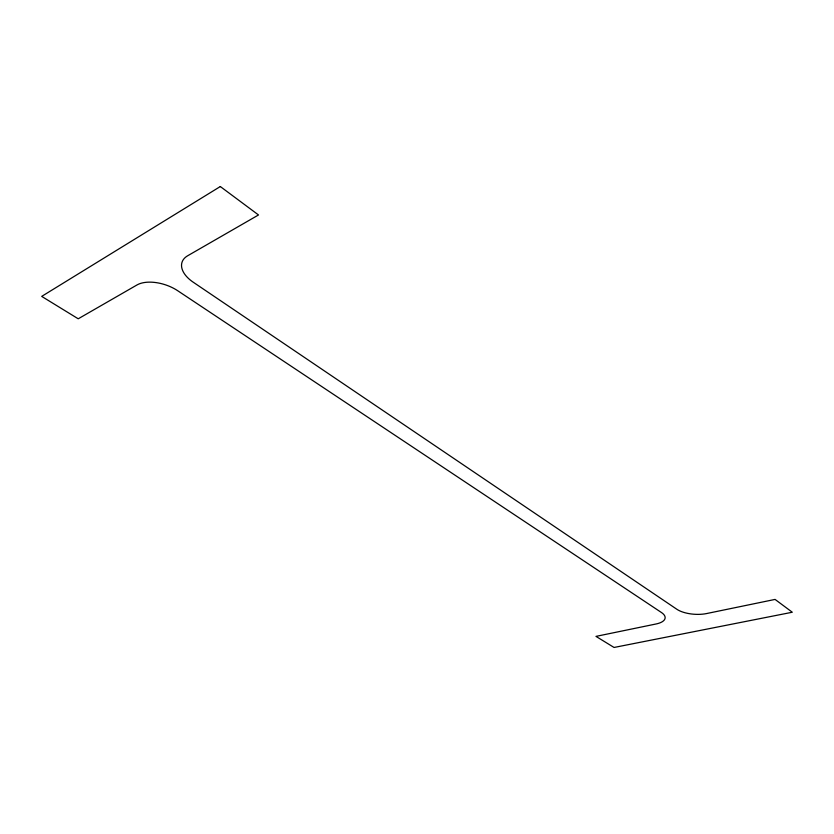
<?xml version="1.0" encoding="UTF-8"?>
<svg xmlns="http://www.w3.org/2000/svg" width="834" height="834" viewBox="0 0 834 834"><rect width="100%" height="100%" fill="white"/><g stroke="black" fill="none" stroke-linecap="round" stroke-linejoin="round"><path stroke-width="1.25" d="M220.312 186.535L41.7 296.393L78.229 318.796L136.995 284.957A29.795 15.94 18.3 0 1 177.694 290.722L661.456 612.521A20.996 8.496 5.1 0 1 656.087 623.978L595.987 636.384L614.053 647.465L792.3 612.239L775.067 599.417L706.554 613.563A21.736 8.955 4 0 1 676.833 609.258L193.165 282.163A30.795 17.42 17.9 0 1 187.671 255.767L258.509 214.963L220.312 186.535"/></g></svg>
